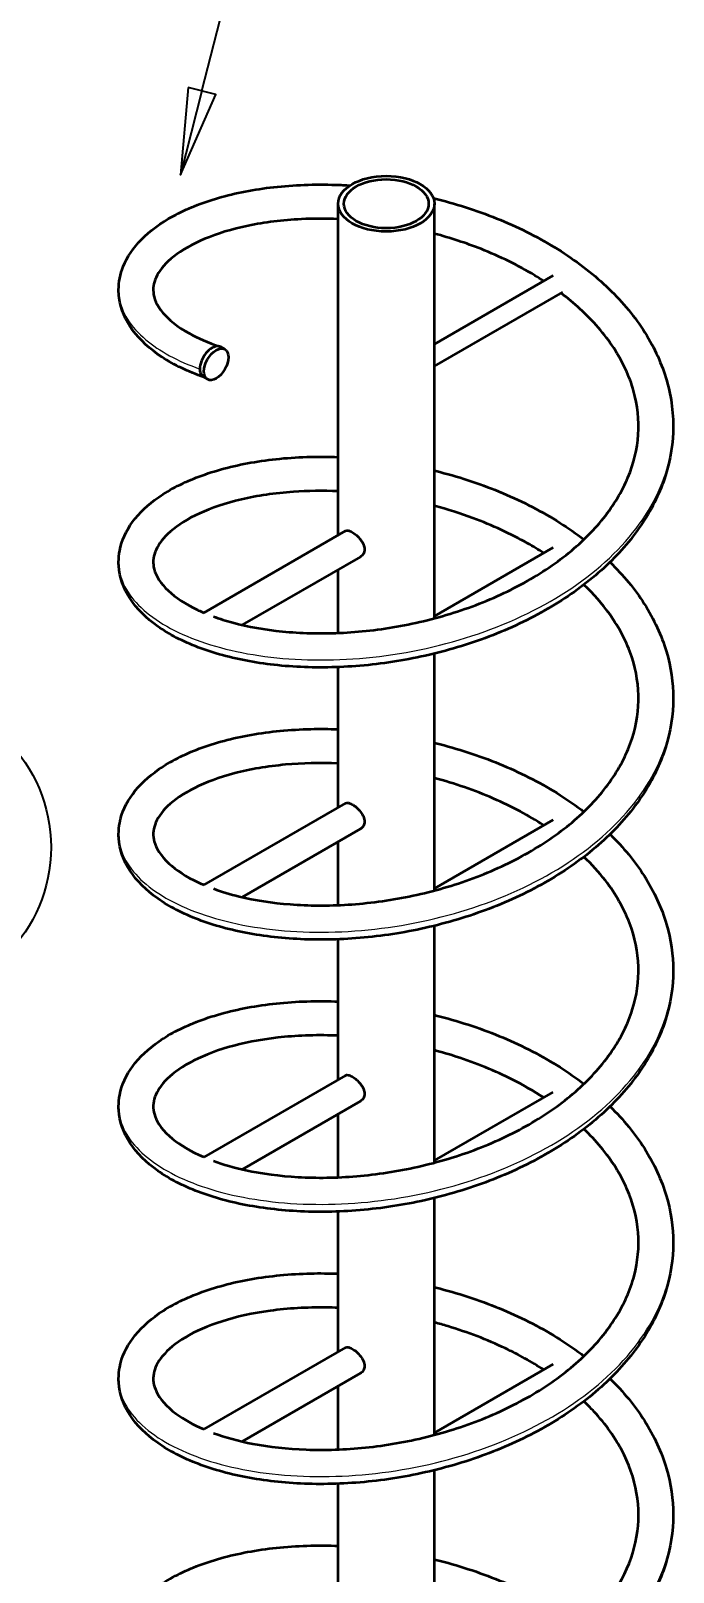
# Model space of a CAD drawing. Header units: millimetres. Extents: x 150 to 6235, y 143 to 4395.
# Drawn here: x 5102 to 5436, y 2002 to 2802 of the extents above; entities that cross this region are included whole.
import ezdxf

# ---------------------------------------------------------------- set-up
doc = ezdxf.new("R2010")
doc.units = ezdxf.units.MM
doc.header["$LTSCALE"] = 15
doc.layers.add('AM_0', color=7, linetype='Continuous', lineweight=35)
doc.layers.add('AM_5', color=3, linetype='Continuous', lineweight=25, true_color=0x00ff00)
doc.layers.add('AM_TANG', color=171, linetype='Continuous', lineweight=18, true_color=0x8080ff)
doc.styles.add('WEC-3_5', font='arial.ttf')

# ---------------------------------------------------------------- blocks, each defined once
blk = doc.blocks.new('Positionsnummer1')
at = {"layer": 'AM_5', "linetype": 'Continuous', "lineweight": 25}
for p, q in [((346.064, 184.746), (348.583, 194.641)), ((345.58, 184.869), (345.324, 181.838)), ((346.064, 184.746), (345.324, 181.838)), ((346.549, 184.622), (345.58, 184.869)), ((345.324, 181.838), (346.549, 184.622))]:
    blk.add_line(p, q, dxfattribs=at)
at = {"layer": 'AM_5', "linetype": 'Continuous', "lineweight": 25, "flags": 128}
blk.add_lwpolyline([(345.58, 184.869), (345.324, 181.838), (346.549, 184.622), (345.58, 184.869)], dxfattribs=at)
at = {"layer": 'AM_5'}
blk.add_circle((349.874, 199.709), 5.25, dxfattribs=at)
blk.add_solid([(345.58, 184.869), (345.324, 181.838), (346.549, 184.622), (345.58, 184.869)], dxfattribs=at)
at = {"layer": 'AM_5', "color": 7, "insert": (349.874, 199.709), "char_height": 3.5, "attachment_point": 5, "style": 'WEC-3_5'}
blk.add_mtext('2', dxfattribs=at)
blk = doc.blocks.new('Positionsnummer2')
at = {"layer": 'AM_5', "linetype": 'Continuous', "lineweight": 25}
for p, q in [((333.548, 134.848), (335.139, 153.341)), ((333.049, 134.891), (333.29, 131.859)), ((334.046, 134.805), (333.049, 134.891)), ((333.548, 134.848), (333.29, 131.859)), ((333.29, 131.859), (334.046, 134.805))]:
    blk.add_line(p, q, dxfattribs=at)
at = {"layer": 'AM_5', "linetype": 'Continuous', "lineweight": 25, "flags": 128}
blk.add_lwpolyline([(333.049, 134.891), (333.29, 131.859), (334.046, 134.805), (333.049, 134.891)], dxfattribs=at)
at = {"layer": 'AM_5'}
blk.add_circle((335.587, 158.551), 5.25, dxfattribs=at)
blk.add_solid([(333.049, 134.891), (333.29, 131.859), (334.046, 134.805), (333.049, 134.891)], dxfattribs=at)
at = {"layer": 'AM_5', "color": 7, "insert": (335.587, 158.551), "char_height": 3.5, "attachment_point": 5, "style": 'WEC-3_5'}
blk.add_mtext('1', dxfattribs=at)

msp = doc.modelspace()

# ---------------------------------------------------------------- linework, layer by layer
at = {"layer": 'AM_0'}
for p, q in [((5261.664, 2540.362), (5261.664, 2712.605)), ((5311.664, 2497.22), (5311.664, 2712.605)), ((5311.664, 2639.731), (5373.376, 2675.361)), ((5311.664, 2628.184), (5378.365, 2666.694)), ((5202.817, 2636.974), (5200.696, 2638.198)), ((5193.817, 2621.385), (5191.696, 2622.61)), ((5265.552, 2542.606), (5191.956, 2500.116)), ((5311.664, 2498.314), (5373.376, 2533.943)), ((5273.276, 2529.227), (5211.862, 2493.769)), ((5261.664, 2489.617), (5261.664, 2522.523)), ((5311.664, 2355.803), (5311.664, 2478.885)), ((5261.664, 2398.945), (5261.664, 2471.857)), ((5265.552, 2401.189), (5191.955, 2358.698)), ((5273.276, 2387.81), (5211.861, 2352.351)), ((5311.664, 2356.897), (5373.376, 2392.526)), ((5261.664, 2348.201), (5261.664, 2381.105)), ((5261.664, 2257.528), (5261.664, 2330.44)), ((5311.664, 2214.385), (5311.664, 2337.468)), ((5265.552, 2259.772), (5191.954, 2217.28)), ((5311.664, 2215.48), (5373.376, 2251.109)), ((5273.276, 2246.392), (5211.861, 2210.934)), ((5261.664, 2206.784), (5261.664, 2239.688)), ((5311.664, 2072.967), (5311.664, 2196.05)), ((5261.664, 2116.111), (5261.664, 2189.023)), ((5265.552, 2118.355), (5191.955, 2075.864)), ((5311.664, 2074.063), (5373.376, 2109.692)), ((5273.276, 2104.975), (5211.862, 2069.518)), ((5261.664, 2065.368), (5261.664, 2098.271)), ((5311.664, 1931.549), (5311.664, 2054.633)), ((5261.664, 1974.693), (5261.664, 2047.606))]:
    msp.add_line(p, q, dxfattribs=at)
for centre, major_axis in [((5286.664, 2712.605), (25, 0)), ((5286.664, 2712.605), (22, 0)), ((5198.317, 2629.179), (4.5, 7.794))]:
    msp.add_ellipse(centre, major_axis=major_axis, ratio=0.5773503, dxfattribs=at)
msp.add_ellipse((5196.196, 2630.404), major_axis=(4.5, 7.794), ratio=0.5773503, start_param=0, end_param=3.1415927, dxfattribs=at)
msp.add_ellipse((5196.196, 2630.404), major_axis=(4.5, 7.794), ratio=0.5773503, start_param=0, end_param=3.1415927, dxfattribs=at)
for points, knots in [([(5191.938, 2622.47), (5183.748, 2625.366), (5176.422, 2628.893), (5163.979, 2637.042), (5158.783, 2641.732), (5151.18, 2652.067), (5148.692, 2657.826), (5147.744, 2665.111), (5147.655, 2666.476), (5147.655, 2671.951), (5148.478, 2676.073), (5152.047, 2685.042), (5155.304, 2689.786), (5163.961, 2698.59), (5169.554, 2702.665), (5182.889, 2709.941), (5190.828, 2713.129), (5208.356, 2718.195), (5218.069, 2720.096), (5238.511, 2722.394), (5249.368, 2722.816), (5262.895, 2722.371), (5265.355, 2722.252), (5267.828, 2722.095)], [0.0381692, 0.0381692, 0.0381692, 0.0381692, 3.5137896, 3.5137896, 7.0210484, 7.0210484, 10.4724609, 10.4724609, 11.2614249, 11.2614249, 13.6389099, 13.6389099, 16.7391128, 16.7391128, 20.0459523, 20.0459523, 23.5325956, 23.5325956, 27.03588, 27.03588, 30.5147177, 30.5147177, 31.2809065, 31.2809065, 31.2809065, 31.2809065]), ([(5311.156, 2715.501), (5316.766, 2714.138), (5322.331, 2712.581), (5338.746, 2707.339), (5349.432, 2703.044), (5369.433, 2693.081), (5378.877, 2687.344), (5395.888, 2674.692), (5403.562, 2667.69), (5416.594, 2652.774), (5422.037, 2644.758), (5430.253, 2628.191), (5433.096, 2619.53), (5435.28, 2606.267), (5435.655, 2601.695), (5435.655, 2588.475), (5434.287, 2579.76), (5428.973, 2562.929), (5425.001, 2554.698), (5414.742, 2539.063), (5408.362, 2531.564), (5393.624, 2517.674), (5385.147, 2511.204), (5366.709, 2499.651), (5356.621, 2494.496), (5335.574, 2485.756), (5324.477, 2482.11), (5302.058, 2476.457), (5290.59, 2474.408), (5268.065, 2471.925), (5256.859, 2471.472), (5235.454, 2472.08), (5225.113, 2473.144), (5205.952, 2476.631), (5197.01, 2479.078), (5181.057, 2485.161), (5173.951, 2488.84), (5162.021, 2497.277), (5157.114, 2502.108), (5150.19, 2512.672), (5148.092, 2518.513), (5147.676, 2525.098), (5147.655, 2525.761), (5147.655, 2528.414), (5147.845, 2530.406), (5149.219, 2537.632), (5151.561, 2542.706), (5158.416, 2552.042), (5163.04, 2556.363), (5174.49, 2564.302), (5181.542, 2567.901), (5197.537, 2573.936), (5206.623, 2576.383), (5226.061, 2579.826), (5236.533, 2580.852), (5252.048, 2581.21), (5256.829, 2581.173), (5261.664, 2580.989)], [35.7079836, 35.7079836, 35.7079836, 35.7079836, 37.4341575, 37.4341575, 40.8936332, 40.8936332, 44.3607298, 44.3607298, 47.8361733, 47.8361733, 51.3112691, 51.3112691, 54.7635829, 54.7635829, 56.5534282, 56.5534282, 59.949048, 59.949048, 63.3381619, 63.3381619, 66.7663191, 66.7663191, 70.2312561, 70.2312561, 73.7083917, 73.7083917, 77.1808502, 77.1808502, 80.6444617, 80.6444617, 84.1021419, 84.1021419, 87.5602208, 87.5602208, 91.0277769, 91.0277769, 94.5161158, 94.5161158, 98.0242484, 98.0242484, 101.4545621, 101.4545621, 101.8378827, 101.8378827, 102.9890711, 102.9890711, 106.073566, 106.073566, 109.2726174, 109.2726174, 112.7119691, 112.7119691, 116.2196977, 116.2196977, 119.708201, 119.708201, 121.2177856, 121.2177856, 121.2177856, 121.2177856]), ([(5261.664, 2704.645), (5255.141, 2704.912), (5248.732, 2704.889), (5232.756, 2704.114), (5223.399, 2702.932), (5206.507, 2699.415), (5198.836, 2697.054), (5185.847, 2691.573), (5180.417, 2688.411), (5172.226, 2681.937), (5169.399, 2678.597), (5166.048, 2672.389), (5165.47, 2669.548), (5165.97, 2663.393), (5167.408, 2659.819), (5173.588, 2652.401), (5178.211, 2648.641), (5188.781, 2642.765), (5194.135, 2640.439), (5200.132, 2638.451)], [466.261693, 466.261693, 466.261693, 466.261693, 468.3091415, 468.3091415, 471.5605688, 471.5605688, 474.8006297, 474.8006297, 478.0156127, 478.0156127, 481.1985205, 481.1985205, 484.4439321, 484.4439321, 488.2120904, 488.2120904, 491.773281, 491.773281, 494.4343718, 494.4343718, 494.4343718, 494.4343718]), ([(5368.411, 2672.494), (5366.904, 2673.472), (5365.372, 2674.43), (5355.199, 2680.56), (5345.74, 2685.191), (5328.073, 2692.179), (5319.922, 2694.847), (5311.664, 2697.045)], [454.7606291, 454.7606291, 454.7606291, 454.7606291, 455.3434328, 455.3434328, 458.5729765, 458.5729765, 461.1305379, 461.1305379, 461.1305379, 461.1305379]), ([(5196.857, 2498.179), (5200.027, 2497.017), (5203.406, 2495.947), (5214.742, 2492.897), (5223.479, 2491.316), (5242.119, 2489.465), (5252.174, 2489.193), (5272.783, 2490.112), (5283.496, 2491.318), (5304.713, 2495.229), (5315.377, 2497.965), (5335.799, 2504.85), (5345.713, 2509.049), (5364.002, 2518.659), (5372.52, 2524.14), (5387.503, 2536.014), (5394.087, 2542.493), (5404.871, 2556.011), (5409.151, 2563.147), (5415.199, 2577.674), (5416.993, 2585.17), (5418.02, 2600.228), (5417.216, 2607.904), (5412.978, 2623.002), (5409.492, 2630.537), (5400.107, 2644.823), (5394.177, 2651.69), (5384.179, 2660.838), (5380.906, 2663.553), (5377.45, 2666.166)], [411.5326582, 411.5326582, 411.5326582, 411.5326582, 412.9960435, 412.9960435, 416.1993932, 416.1993932, 419.4320101, 419.4320101, 422.6805458, 422.6805458, 425.9336915, 425.9336915, 429.1832911, 429.1832911, 432.4239994, 432.4239994, 435.6552296, 435.6552296, 438.8875739, 438.8875739, 442.1509736, 442.1509736, 445.4750093, 445.4750093, 448.8172381, 448.8172381, 452.1038153, 452.1038153, 453.5506012, 453.5506012, 453.5506012, 453.5506012]), ([(5311.664, 2573.962), (5312.629, 2573.725), (5313.591, 2573.484), (5325.711, 2570.357), (5336.734, 2566.671), (5357.626, 2557.865), (5367.631, 2552.685), (5381.131, 2544.123), (5385.314, 2541.207), (5389.295, 2538.154)], [126.3362926, 126.3362926, 126.3362926, 126.3362926, 126.6337795, 126.6337795, 130.0914855, 130.0914855, 133.5551413, 133.5551413, 135.2008021, 135.2008021, 135.2008021, 135.2008021]), ([(5261.664, 2563.228), (5253.691, 2563.554), (5245.877, 2563.445), (5228.793, 2562.261), (5219.636, 2560.897), (5203.225, 2557.06), (5195.838, 2554.56), (5183.481, 2548.87), (5178.403, 2545.639), (5170.921, 2539.127), (5168.459, 2535.83), (5165.705, 2529.717), (5165.362, 2526.913), (5166.45, 2520.6), (5168.342, 2516.824), (5175.456, 2509.389), (5180.38, 2505.79), (5188.294, 2501.75), (5190.08, 2500.916), (5191.959, 2500.115)], [383.8565161, 383.8565161, 383.8565161, 383.8565161, 386.361163, 386.361163, 389.6116904, 389.6116904, 392.8491174, 392.8491174, 396.0594668, 396.0594668, 399.2401754, 399.2401754, 402.5231042, 402.5231042, 406.35137, 406.35137, 409.8142676, 409.8142676, 410.7507085, 410.7507085, 410.7507085, 410.7507085]), ([(5368.41, 2531.076), (5365.727, 2532.817), (5362.962, 2534.498), (5351.298, 2541.135), (5341.667, 2545.579), (5325.178, 2551.695), (5318.462, 2553.818), (5311.664, 2555.627)], [372.3553509, 372.3553509, 372.3553509, 372.3553509, 373.3920889, 373.3920889, 376.6220734, 376.6220734, 378.7253057, 378.7253057, 378.7253057, 378.7253057]), ([(5265.552, 2542.606), (5265.926, 2542.823), (5266.423, 2542.888), (5267.607, 2542.665), (5268.296, 2542.376), (5269.677, 2541.579), (5270.456, 2541.02), (5271.961, 2539.691), (5272.686, 2538.92), (5273.867, 2537.373), (5274.403, 2536.493), (5275.128, 2534.714), (5275.314, 2533.814), (5275.314, 2533.016)], [2.9307331, 2.9307331, 2.9307331, 2.9307331, 3.2237471, 3.2237471, 3.5167611, 3.5167611, 3.8097751, 3.8097751, 4.1027892, 4.1027892, 4.395902, 4.395902, 4.6890148, 4.6890148, 4.6890148, 4.6890148]), ([(5275.314, 2533.016), (5275.314, 2532.218), (5275.128, 2531.424), (5274.403, 2530.098), (5273.867, 2529.568), (5273.276, 2529.227)], [0, 0, 0, 0, 0.29311283, 0.29311283, 0.58622566, 0.58622566, 0.58622566, 0.58622566]), ([(5402.874, 2526.423), (5409.771, 2519.682), (5415.767, 2512.406), (5425.727, 2496.816), (5429.641, 2488.358), (5434.474, 2471.867), (5435.655, 2463.767), (5435.655, 2447.069), (5434.291, 2438.365), (5428.987, 2421.544), (5425.017, 2413.312), (5414.764, 2397.675), (5408.388, 2390.174), (5393.655, 2376.282), (5385.18, 2369.81), (5366.746, 2358.254), (5356.66, 2353.098), (5335.616, 2344.353), (5324.519, 2340.706), (5302.102, 2335.049), (5290.633, 2332.998), (5268.107, 2330.511), (5256.901, 2330.056), (5235.494, 2330.66), (5225.152, 2331.722), (5205.987, 2335.206), (5197.043, 2337.651), (5181.085, 2343.731), (5173.976, 2347.408), (5162.041, 2355.842), (5157.131, 2360.671), (5150.2, 2371.233), (5148.097, 2377.074), (5147.677, 2383.666), (5147.655, 2384.336), (5147.655, 2387.019), (5147.849, 2389.033), (5149.242, 2396.279), (5151.595, 2401.349), (5158.469, 2410.68), (5163.102, 2414.998), (5174.571, 2422.931), (5181.634, 2426.526), (5197.646, 2432.552), (5206.739, 2434.993), (5226.188, 2438.425), (5236.665, 2439.444), (5252.14, 2439.792), (5256.875, 2439.754), (5261.664, 2439.572)], [137.2049319, 137.2049319, 137.2049319, 137.2049319, 140.5047858, 140.5047858, 143.9695045, 143.9695045, 147.1280981, 147.1280981, 150.5193892, 150.5193892, 153.9085253, 153.9085253, 157.3366246, 157.3366246, 160.8015299, 160.8015299, 164.2786638, 164.2786638, 167.751133, 167.751133, 171.2147549, 171.2147549, 174.6724392, 174.6724392, 178.1305124, 178.1305124, 181.5980494, 181.5980494, 185.0863558, 185.0863558, 188.5944884, 188.5944884, 192.0250434, 192.0250434, 192.4125865, 192.4125865, 193.5764833, 193.5764833, 196.6610811, 196.6610811, 199.8612155, 199.8612155, 203.3012308, 203.3012308, 206.808963, 206.808963, 210.2973595, 210.2973595, 211.7925254, 211.7925254, 211.7925254, 211.7925254]), ([(5196.857, 2356.761), (5200.997, 2355.245), (5205.5, 2353.883), (5218.324, 2350.775), (5227.282, 2349.364), (5246.277, 2347.88), (5256.465, 2347.807), (5277.245, 2349.139), (5287.994, 2350.561), (5309.183, 2354.896), (5319.783, 2357.845), (5339.984, 2365.133), (5349.739, 2369.526), (5367.628, 2379.486), (5375.904, 2385.127), (5390.343, 2397.272), (5396.62, 2403.865), (5406.763, 2417.561), (5410.7, 2424.762), (5416.058, 2439.389), (5417.493, 2446.919), (5417.794, 2462.019), (5416.613, 2469.703), (5411.629, 2484.746), (5407.776, 2492.217), (5398.915, 2504.634), (5394.406, 2509.798), (5389.296, 2514.694)], [329.1277882, 329.1277882, 329.1277882, 329.1277882, 331.038912, 331.038912, 334.2470256, 334.2470256, 337.4826924, 337.4826924, 340.7324788, 340.7324788, 343.9855561, 343.9855561, 347.2341558, 347.2341558, 350.4734034, 350.4734034, 353.7037737, 353.7037737, 356.9382079, 356.9382079, 360.2091377, 360.2091377, 363.5405735, 363.5405735, 366.8780281, 366.8780281, 369.367926, 369.367926, 369.367926, 369.367926]), ([(5311.664, 2432.544), (5312.675, 2432.297), (5313.684, 2432.043), (5325.849, 2428.898), (5336.868, 2425.205), (5357.752, 2416.386), (5367.751, 2411.201), (5381.204, 2402.654), (5385.349, 2399.763), (5389.295, 2396.736)], [216.9110001, 216.9110001, 216.9110001, 216.9110001, 217.2228573, 217.2228573, 220.6805768, 220.6805768, 224.1442664, 224.1442664, 225.7756419, 225.7756419, 225.7756419, 225.7756419]), ([(5261.664, 2421.812), (5252.225, 2422.198), (5242.993, 2421.971), (5224.852, 2420.323), (5215.91, 2418.779), (5200.012, 2414.63), (5192.924, 2411.996), (5181.226, 2406.115), (5176.512, 2402.826), (5169.749, 2396.305), (5167.648, 2393.067), (5165.469, 2387.041), (5165.355, 2384.235), (5167.102, 2377.728), (5169.486, 2373.794), (5177.495, 2366.41), (5182.703, 2362.972), (5190.032, 2359.538), (5190.982, 2359.113), (5191.958, 2358.697)], [301.4508712, 301.4508712, 301.4508712, 301.4508712, 304.42025, 304.42025, 307.6696491, 307.6696491, 310.9041072, 310.9041072, 314.10957, 314.10957, 317.2899121, 317.2899121, 320.6243555, 320.6243555, 324.4812826, 324.4812826, 327.8585928, 327.8585928, 328.3452212, 328.3452212, 328.3452212, 328.3452212]), ([(5368.409, 2389.659), (5364.532, 2392.173), (5360.48, 2394.565), (5347.261, 2401.662), (5337.465, 2405.912), (5322.227, 2411.196), (5316.973, 2412.797), (5311.664, 2414.209)], [289.9505077, 289.9505077, 289.9505077, 289.9505077, 291.4477163, 291.4477163, 294.6784236, 294.6784236, 296.3204676, 296.3204676, 296.3204676, 296.3204676]), ([(5265.552, 2401.189), (5265.926, 2401.405), (5266.423, 2401.471), (5267.607, 2401.248), (5268.296, 2400.959), (5269.677, 2400.161), (5270.456, 2399.603), (5271.961, 2398.274), (5272.686, 2397.502), (5273.867, 2395.956), (5274.403, 2395.075), (5275.128, 2393.297), (5275.314, 2392.396), (5275.314, 2391.599)], [2.9307331, 2.9307331, 2.9307331, 2.9307331, 3.2237471, 3.2237471, 3.5167611, 3.5167611, 3.8097751, 3.8097751, 4.1027892, 4.1027892, 4.395902, 4.395902, 4.6890148, 4.6890148, 4.6890148, 4.6890148]), ([(5275.314, 2391.599), (5275.314, 2390.801), (5275.128, 2390.007), (5274.403, 2388.681), (5273.867, 2388.151), (5273.276, 2387.81)], [0, 0, 0, 0, 0.29311283, 0.29311283, 0.58622566, 0.58622566, 0.58622566, 0.58622566]), ([(5402.874, 2385.006), (5409.801, 2378.236), (5415.82, 2370.925), (5425.781, 2355.296), (5429.683, 2346.835), (5434.485, 2330.376), (5435.655, 2322.314), (5435.655, 2305.652), (5434.291, 2296.948), (5428.987, 2280.126), (5425.017, 2271.894), (5414.764, 2256.257), (5408.388, 2248.757), (5393.655, 2234.864), (5385.18, 2228.393), (5366.746, 2216.837), (5356.66, 2211.68), (5335.615, 2202.936), (5324.519, 2199.288), (5302.101, 2193.631), (5290.632, 2191.58), (5268.107, 2189.094), (5256.901, 2188.638), (5235.493, 2189.242), (5225.151, 2190.305), (5205.986, 2193.789), (5197.043, 2196.234), (5181.085, 2202.314), (5173.976, 2205.991), (5162.041, 2214.425), (5157.13, 2219.254), (5150.2, 2229.816), (5148.097, 2235.657), (5147.677, 2242.249), (5147.655, 2242.919), (5147.655, 2245.601), (5147.849, 2247.615), (5149.242, 2254.861), (5151.594, 2259.931), (5158.468, 2269.262), (5163.101, 2273.58), (5174.57, 2281.513), (5181.632, 2285.109), (5197.644, 2291.134), (5206.737, 2293.575), (5226.186, 2297.007), (5236.663, 2298.027), (5252.139, 2298.375), (5256.874, 2298.337), (5261.664, 2298.155)], [227.779633, 227.779633, 227.779633, 227.779633, 231.0939401, 231.0939401, 234.5585524, 234.5585524, 237.7028743, 237.7028743, 241.0942256, 241.0942256, 244.4833613, 244.4833613, 247.9114614, 247.9114614, 251.3763672, 251.3763672, 254.8535011, 254.8535011, 258.3259701, 258.3259701, 261.7895919, 261.7895919, 265.2472761, 265.2472761, 268.7053494, 268.7053494, 272.1728867, 272.1728867, 275.6611936, 275.6611936, 279.1693262, 279.1693262, 282.5998778, 282.5998778, 282.9873623, 282.9873623, 284.1510825, 284.1510825, 287.2356788, 287.2356788, 290.4357982, 290.4357982, 293.8758043, 293.8758043, 297.3835365, 297.3835365, 300.8719345, 300.8719345, 302.3673006, 302.3673006, 302.3673006, 302.3673006]), ([(5196.856, 2215.343), (5201.981, 2213.468), (5207.67, 2211.828), (5222.058, 2208.713), (5231.23, 2207.479), (5250.56, 2206.376), (5260.871, 2206.511), (5281.795, 2208.265), (5292.566, 2209.905), (5313.699, 2214.671), (5324.22, 2217.834), (5344.169, 2225.526), (5353.749, 2230.111), (5371.21, 2240.418), (5379.228, 2246.215), (5393.098, 2258.621), (5399.058, 2265.322), (5408.539, 2279.186), (5412.125, 2286.449), (5416.776, 2301.167), (5417.847, 2308.731), (5417.404, 2323.863), (5415.839, 2331.547), (5410.1, 2346.514), (5405.881, 2353.91), (5397.189, 2365.163), (5393.441, 2369.305), (5389.295, 2373.276)], [246.7228169, 246.7228169, 246.7228169, 246.7228169, 249.0894642, 249.0894642, 252.3022647, 252.3022647, 255.5407428, 255.5407428, 258.7915815, 258.7915815, 262.0444328, 262.0444328, 265.2919152, 265.2919152, 268.5296776, 268.5296776, 271.7594183, 271.7594183, 274.9966606, 274.9966606, 278.275902, 278.275902, 281.6136128, 281.6136128, 284.9446486, 284.9446486, 286.9628702, 286.9628702, 286.9628702, 286.9628702]), ([(5311.664, 2291.127), (5312.675, 2290.88), (5313.683, 2290.626), (5325.847, 2287.481), (5336.866, 2283.788), (5357.75, 2274.97), (5367.75, 2269.784), (5381.204, 2261.238), (5385.349, 2258.345), (5389.296, 2255.318)], [307.4857758, 307.4857758, 307.4857758, 307.4857758, 307.7974334, 307.7974334, 311.2551527, 311.2551527, 314.7188418, 314.7188418, 316.3505721, 316.3505721, 316.3505721, 316.3505721]), ([(5261.664, 2280.395), (5261.084, 2280.419), (5260.505, 2280.44), (5249.634, 2280.802), (5239.596, 2280.406), (5220.99, 2278.306), (5212.277, 2276.586), (5196.916, 2272.139), (5190.14, 2269.379), (5179.117, 2263.33), (5174.774, 2259.997), (5168.727, 2253.494), (5166.973, 2250.331), (5165.342, 2244.367), (5165.461, 2241.509), (5167.946, 2234.783), (5170.838, 2230.751), (5179.687, 2223.477), (5185.173, 2220.192), (5191.832, 2217.333), (5191.894, 2217.306), (5191.957, 2217.279)], [219.0446037, 219.0446037, 219.0446037, 219.0446037, 219.2271542, 219.2271542, 222.4802881, 222.4802881, 225.7283285, 225.7283285, 228.9595064, 228.9595064, 232.1599741, 232.1599741, 235.3426541, 235.3426541, 238.7442182, 238.7442182, 242.5986763, 242.5986763, 245.9077812, 245.9077812, 245.9391473, 245.9391473, 245.9391473, 245.9391473]), ([(5368.41, 2248.242), (5363.337, 2251.53), (5357.959, 2254.612), (5343.142, 2262.111), (5333.194, 2266.164), (5319.259, 2270.668), (5315.478, 2271.779), (5311.664, 2272.792)], [207.5457544, 207.5457544, 207.5457544, 207.5457544, 209.5043363, 209.5043363, 212.7359939, 212.7359939, 213.9156959, 213.9156959, 213.9156959, 213.9156959]), ([(5265.552, 2259.772), (5265.926, 2259.988), (5266.423, 2260.054), (5267.607, 2259.83), (5268.296, 2259.542), (5269.677, 2258.744), (5270.456, 2258.186), (5271.961, 2256.857), (5272.686, 2256.085), (5273.867, 2254.539), (5274.403, 2253.658), (5275.128, 2251.879), (5275.314, 2250.979), (5275.314, 2250.181)], [2.9307331, 2.9307331, 2.9307331, 2.9307331, 3.2237471, 3.2237471, 3.5167611, 3.5167611, 3.8097751, 3.8097751, 4.1027892, 4.1027892, 4.395902, 4.395902, 4.6890148, 4.6890148, 4.6890148, 4.6890148]), ([(5402.874, 2243.589), (5409.8, 2236.819), (5415.819, 2229.509), (5425.78, 2213.88), (5429.683, 2205.419), (5434.485, 2188.96), (5435.655, 2180.897), (5435.655, 2164.234), (5434.291, 2155.531), (5428.987, 2138.709), (5425.017, 2130.477), (5414.764, 2114.84), (5408.388, 2107.339), (5393.655, 2093.447), (5385.18, 2086.976), (5366.746, 2075.419), (5356.66, 2070.263), (5335.615, 2061.519), (5324.519, 2057.871), (5302.101, 2052.214), (5290.632, 2050.163), (5268.107, 2047.677), (5256.901, 2047.221), (5235.493, 2047.825), (5225.151, 2048.888), (5205.986, 2052.371), (5197.043, 2054.817), (5181.085, 2060.897), (5173.976, 2064.574), (5162.041, 2073.008), (5157.13, 2077.837), (5150.2, 2088.399), (5148.097, 2094.24), (5147.677, 2100.832), (5147.655, 2101.502), (5147.655, 2104.184), (5147.849, 2106.198), (5149.242, 2113.443), (5151.594, 2118.514), (5158.468, 2127.845), (5163.101, 2132.163), (5174.57, 2140.096), (5181.632, 2143.691), (5197.644, 2149.717), (5206.737, 2152.158), (5226.186, 2155.59), (5236.663, 2156.61), (5252.139, 2156.958), (5256.874, 2156.92), (5261.664, 2156.738)], [318.3544088, 318.3544088, 318.3544088, 318.3544088, 321.6685151, 321.6685151, 325.1331289, 325.1331289, 328.277649, 328.277649, 331.6689995, 331.6689995, 335.0581352, 335.0581352, 338.4862353, 338.4862353, 341.9511411, 341.9511411, 345.428275, 345.428275, 348.900744, 348.900744, 352.3643658, 352.3643658, 355.82205, 355.82205, 359.2801233, 359.2801233, 362.7476606, 362.7476606, 366.2359674, 366.2359674, 369.7441, 369.7441, 373.1746518, 373.1746518, 373.562137, 373.562137, 374.7258597, 374.7258597, 377.810456, 377.810456, 381.0105757, 381.0105757, 384.4505819, 384.4505819, 387.958314, 387.958314, 391.446712, 391.446712, 392.9420754, 392.9420754, 392.9420754, 392.9420754]), ([(5275.314, 2250.181), (5275.314, 2249.384), (5275.128, 2248.59), (5274.403, 2247.264), (5273.867, 2246.733), (5273.276, 2246.392)], [0, 0, 0, 0, 0.29311283, 0.29311283, 0.58622566, 0.58622566, 0.58622566, 0.58622566]), ([(5196.855, 2073.925), (5202.962, 2071.69), (5209.889, 2069.789), (5225.895, 2066.723), (5235.269, 2065.672), (5254.908, 2064.96), (5265.328, 2065.304), (5286.368, 2067.486), (5297.147, 2069.345), (5318.195, 2074.54), (5328.623, 2077.915), (5348.292, 2086.006), (5357.684, 2090.78), (5374.693, 2101.423), (5382.444, 2107.369), (5395.726, 2120.025), (5401.361, 2126.827), (5410.17, 2140.847), (5413.403, 2148.165), (5417.341, 2162.967), (5418.043, 2170.56), (5416.849, 2185.714), (5414.898, 2193.389), (5408.409, 2208.262), (5403.831, 2215.57), (5395.419, 2225.672), (5392.475, 2228.814), (5389.294, 2231.858)], [164.3173895, 164.3173895, 164.3173895, 164.3173895, 167.1417562, 167.1417562, 170.3590461, 170.3590461, 173.6000597, 173.6000597, 176.8517427, 176.8517427, 180.104217, 180.104217, 183.3504863, 183.3504863, 186.5867815, 186.5867815, 189.8161914, 189.8161914, 193.0570012, 193.0570012, 196.345096, 196.345096, 199.6875399, 199.6875399, 203.0108601, 203.0108601, 204.5581305, 204.5581305, 204.5581305, 204.5581305]), ([(5311.664, 2149.71), (5312.675, 2149.463), (5313.683, 2149.209), (5325.847, 2146.064), (5336.866, 2142.371), (5357.75, 2133.553), (5367.75, 2128.367), (5381.204, 2119.82), (5385.35, 2116.928), (5389.297, 2113.9)], [398.0605505, 398.0605505, 398.0605505, 398.0605505, 398.3722109, 398.3722109, 401.8299302, 401.8299302, 405.2936194, 405.2936194, 406.9254435, 406.9254435, 406.9254435, 406.9254435]), ([(5261.664, 2138.977), (5259.621, 2139.061), (5257.591, 2139.117), (5245.385, 2139.281), (5235.495, 2138.686), (5217.272, 2136.222), (5208.798, 2134.335), (5193.988, 2129.608), (5187.529, 2126.734), (5177.187, 2120.541), (5173.216, 2117.181), (5167.863, 2110.722), (5166.433, 2107.642), (5165.322, 2101.704), (5165.693, 2098.737), (5168.993, 2091.786), (5172.379, 2087.724), (5181.418, 2081.037), (5186.282, 2078.29), (5191.958, 2075.863)], [136.638868, 136.638868, 136.638868, 136.638868, 137.2809706, 137.2809706, 140.5339581, 140.5339581, 143.7804227, 143.7804227, 147.0080612, 147.0080612, 150.2036276, 150.2036276, 153.3923108, 153.3923108, 156.8756937, 156.8756937, 160.698201, 160.698201, 163.5330824, 163.5330824, 163.5330824, 163.5330824]), ([(5368.411, 2106.825), (5362.162, 2110.874), (5355.44, 2114.616), (5339.011, 2122.454), (5328.926, 2126.31), (5316.322, 2130.099), (5314, 2130.755), (5311.664, 2131.376)], [125.1407337, 125.1407337, 125.1407337, 125.1407337, 127.5547636, 127.5547636, 130.7875337, 130.7875337, 131.5106333, 131.5106333, 131.5106333, 131.5106333]), ([(5265.552, 2118.355), (5265.926, 2118.571), (5266.423, 2118.637), (5267.607, 2118.413), (5268.296, 2118.124), (5269.677, 2117.327), (5270.456, 2116.769), (5271.961, 2115.44), (5272.686, 2114.668), (5273.867, 2113.122), (5274.403, 2112.241), (5275.128, 2110.462), (5275.314, 2109.562), (5275.314, 2108.764)], [2.9307331, 2.9307331, 2.9307331, 2.9307331, 3.2237471, 3.2237471, 3.5167611, 3.5167611, 3.8097751, 3.8097751, 4.1027892, 4.1027892, 4.395902, 4.395902, 4.6890148, 4.6890148, 4.6890148, 4.6890148]), ([(5275.314, 2108.764), (5275.314, 2107.966), (5275.128, 2107.173), (5274.403, 2105.847), (5273.867, 2105.316), (5273.276, 2104.975)], [0, 0, 0, 0, 0.29311283, 0.29311283, 0.58622566, 0.58622566, 0.58622566, 0.58622566]), ([(5402.874, 2102.172), (5409.8, 2095.402), (5415.819, 2088.092), (5425.78, 2072.463), (5429.683, 2064.002), (5434.485, 2047.543), (5435.655, 2039.48), (5435.655, 2022.817), (5434.291, 2014.113), (5428.987, 1997.292), (5425.017, 1989.06), (5414.764, 1973.423), (5408.388, 1965.922), (5393.655, 1952.03), (5385.18, 1945.559), (5366.746, 1934.002), (5356.66, 1928.846), (5335.615, 1920.102), (5324.519, 1916.454), (5302.101, 1910.797), (5290.632, 1908.746), (5268.107, 1906.259), (5256.901, 1905.804), (5235.493, 1906.408), (5225.151, 1907.47), (5205.986, 1910.954), (5197.043, 1913.399), (5181.085, 1919.48), (5173.976, 1923.157), (5162.041, 1931.591), (5157.13, 1936.42), (5150.2, 1946.982), (5148.097, 1952.823), (5147.677, 1959.414), (5147.655, 1960.084), (5147.655, 1962.767), (5147.849, 1964.781), (5149.242, 1972.026), (5151.594, 1977.097), (5158.468, 1986.428), (5163.101, 1990.746), (5174.57, 1998.679), (5181.632, 2002.274), (5197.644, 2008.3), (5206.737, 2010.741), (5226.186, 2014.173), (5236.663, 2015.192), (5252.139, 2015.54), (5256.874, 2015.503), (5261.664, 2015.321)], [408.9291835, 408.9291835, 408.9291835, 408.9291835, 412.2432927, 412.2432927, 415.7079064, 415.7079064, 418.8524238, 418.8524238, 422.2437742, 422.2437742, 425.63291, 425.63291, 429.0610101, 429.0610101, 432.5259158, 432.5259158, 436.0030497, 436.0030497, 439.4755188, 439.4755188, 442.9391406, 442.9391406, 446.3968248, 446.3968248, 449.854898, 449.854898, 453.3224354, 453.3224354, 456.8107422, 456.8107422, 460.3188748, 460.3188748, 463.7494265, 463.7494265, 464.1369118, 464.1369118, 465.3006344, 465.3006344, 468.3852307, 468.3852307, 471.5853504, 471.5853504, 475.0253566, 475.0253566, 478.5330887, 478.5330887, 482.0214867, 482.0214867, 483.5168501, 483.5168501, 483.5168501, 483.5168501]), ([(5196.855, 1932.507), (5197.046, 1932.437), (5197.238, 1932.367), (5204.368, 1929.801), (5212.361, 1927.736), (5229.768, 1924.816), (5239.328, 1923.95), (5259.247, 1923.63), (5269.761, 1924.183), (5290.887, 1926.789), (5301.66, 1928.865), (5322.596, 1934.481), (5332.918, 1938.063), (5352.285, 1946.54), (5361.48, 1951.496), (5378.021, 1962.459), (5385.498, 1968.547), (5398.185, 1981.436), (5403.494, 1988.33), (5411.634, 2002.491), (5414.515, 2009.859), (5417.745, 2024.737), (5418.08, 2032.356), (5416.141, 2047.519), (5413.81, 2055.176), (5406.589, 2069.934), (5401.665, 2077.147), (5393.633, 2086.132), (5391.523, 2088.31), (5389.295, 2090.442)], [81.9111999, 81.9111999, 81.9111999, 81.9111999, 81.9997753, 81.9997753, 85.1885975, 85.1885975, 88.4100757, 88.4100757, 91.6533227, 91.6533227, 94.9056421, 94.9056421, 98.157604, 98.157604, 101.4025953, 101.4025953, 104.6374904, 104.6374904, 107.8669257, 107.8669257, 111.1120429, 111.1120429, 114.4091889, 114.4091889, 117.7545381, 117.7545381, 121.0693277, 121.0693277, 122.1533323, 122.1533323, 122.1533323, 122.1533323]), ([(5311.664, 2008.293), (5312.675, 2008.045), (5313.683, 2007.792), (5325.847, 2004.647), (5336.866, 2000.954), (5357.75, 1992.136), (5367.75, 1986.95), (5381.204, 1978.403), (5385.349, 1975.511), (5389.297, 1972.483)], [488.6353253, 488.6353253, 488.6353253, 488.6353253, 488.9469856, 488.9469856, 492.4047049, 492.4047049, 495.8683941, 495.8683941, 497.5001438, 497.5001438, 497.5001438, 497.5001438])]:
    msp.add_open_spline(points, degree=3, knots=knots, dxfattribs=at)
at = {"layer": 'AM_TANG'}
for points, knots in [([(5147.658, 2667.84), (5147.656, 2666.583), (5147.748, 2665.326), (5147.934, 2664.072), (5149.083, 2656.308), (5153.829, 2648.678), (5161.827, 2641.944), (5168.846, 2636.034), (5178.359, 2630.818), (5189.832, 2626.73)], [36.91371368, 36.91371368, 36.91371368, 36.91371368, 36.97592838, 36.97592838, 36.97592838, 37.36108559, 37.36108559, 37.36108559, 37.69911184, 37.69911184, 37.69911184, 37.69911184]), ([(5147.663, 2526.423), (5147.663, 2522.597), (5148.518, 2518.771), (5150.228, 2515.039), (5153.7, 2507.461), (5160.695, 2500.277), (5170.707, 2494.215), (5180.718, 2488.153), (5193.738, 2483.218), (5208.827, 2479.976), (5223.956, 2476.724), (5241.154, 2475.179), (5259.172, 2475.661), (5277.182, 2476.143), (5295.998, 2478.652), (5314.255, 2483.216), (5332.504, 2487.779), (5350.182, 2494.394), (5366.007, 2502.79), (5381.826, 2511.184), (5395.781, 2521.354), (5406.863, 2532.773), (5417.941, 2544.188), (5426.138, 2556.846), (5430.862, 2570.037), (5434.04, 2578.91), (5435.645, 2588.021), (5435.649, 2597.132)], [30.6305284, 30.6305284, 30.6305284, 30.6305284, 30.8198476, 30.8198476, 30.8198476, 31.2041896, 31.2041896, 31.2041896, 31.5884834, 31.5884834, 31.5884834, 31.9737867, 31.9737867, 31.9737867, 32.3589178, 32.3589178, 32.3589178, 32.743888, 32.743888, 32.743888, 33.1287089, 33.1287089, 33.1287089, 33.5133917, 33.5133917, 33.5133917, 33.772121, 33.772121, 33.772121, 33.772121]), ([(5147.659, 2385.006), (5147.665, 2378.841), (5149.906, 2372.676), (5154.305, 2366.901), (5159.845, 2359.626), (5168.806, 2352.976), (5180.538, 2347.642), (5192.619, 2342.148), (5207.632, 2338.056), (5224.429, 2335.906), (5240.785, 2333.811), (5258.818, 2333.56), (5277.22, 2335.381), (5295.618, 2337.201), (5314.37, 2341.092), (5332.116, 2346.982), (5349.858, 2352.87), (5366.581, 2360.754), (5381.072, 2370.271), (5395.56, 2379.786), (5407.806, 2390.929), (5416.922, 2403.101), (5426.036, 2415.27), (5432.015, 2428.461), (5434.425, 2441.927), (5435.244, 2446.502), (5435.651, 2451.108), (5435.649, 2455.715)], [24.3473431, 24.3473431, 24.3473431, 24.3473431, 24.6524172, 24.6524172, 24.6524172, 25.0367144, 25.0367144, 25.0367144, 25.4324143, 25.4324143, 25.4324143, 25.8177282, 25.8177282, 25.8177282, 26.2029541, 26.2029541, 26.2029541, 26.588095, 26.588095, 26.588095, 26.9731538, 26.9731538, 26.9731538, 27.3581333, 27.3581333, 27.3581333, 27.4889357, 27.4889357, 27.4889357, 27.4889357]), ([(5147.657, 2243.589), (5147.656, 2242.559), (5147.718, 2241.528), (5147.842, 2240.5), (5148.784, 2232.737), (5153.317, 2225.083), (5161.113, 2218.303), (5168.909, 2211.523), (5179.962, 2205.624), (5193.472, 2201.24), (5206.981, 2196.857), (5222.937, 2193.995), (5240.184, 2193.07), (5257.429, 2192.146), (5275.954, 2193.161), (5294.416, 2196.252), (5312.876, 2199.342), (5331.261, 2204.507), (5348.239, 2211.581), (5365.217, 2218.656), (5380.776, 2227.636), (5393.79, 2238.082), (5406.804, 2248.527), (5417.264, 2260.432), (5424.415, 2273.143), (5431.565, 2285.854), (5435.4, 2299.365), (5435.643, 2312.906), (5435.651, 2313.37), (5435.655, 2313.834), (5435.655, 2314.298)], [18.0641578, 18.0641578, 18.0641578, 18.0641578, 18.1151362, 18.1151362, 18.1151362, 18.4999351, 18.4999351, 18.4999351, 18.8846988, 18.8846988, 18.8846988, 19.2694281, 19.2694281, 19.2694281, 19.6541237, 19.6541237, 19.6541237, 20.0387862, 20.0387862, 20.0387862, 20.4234164, 20.4234164, 20.4234164, 20.8080151, 20.8080151, 20.8080151, 21.1925828, 21.1925828, 21.1925828, 21.2057504, 21.2057504, 21.2057504, 21.2057504]), ([(5147.662, 2102.172), (5147.66, 2099.37), (5148.117, 2096.568), (5149.037, 2093.804), (5151.708, 2085.77), (5158.287, 2078.056), (5168.251, 2071.511), (5178.06, 2065.069), (5191.14, 2059.768), (5206.487, 2056.244), (5221.594, 2052.775), (5238.884, 2051.032), (5257.071, 2051.362), (5275.025, 2051.688), (5293.839, 2054.037), (5312.146, 2058.447), (5330.451, 2062.857), (5348.236, 2069.327), (5364.211, 2077.597), (5380.183, 2085.866), (5394.333, 2095.932), (5405.634, 2107.272), (5416.934, 2118.611), (5425.376, 2131.219), (5430.349, 2144.39), (5433.865, 2153.702), (5435.644, 2163.291), (5435.65, 2172.881)], [11.7809725, 11.7809725, 11.7809725, 11.7809725, 11.9195985, 11.9195985, 11.9195985, 12.3224034, 12.3224034, 12.3224034, 12.7189144, 12.7189144, 12.7189144, 13.10923, 13.10923, 13.10923, 13.4945504, 13.4945504, 13.4945504, 13.8798264, 13.8798264, 13.8798264, 14.2650587, 14.2650587, 14.2650587, 14.650248, 14.650248, 14.650248, 14.9225651, 14.9225651, 14.9225651, 14.9225651]), ([(5147.661, 1960.755), (5147.666, 1955.268), (5149.435, 1949.781), (5152.93, 1944.57), (5157.879, 1937.189), (5166.286, 1930.368), (5177.544, 1924.809), (5188.8, 1919.25), (5202.898, 1914.959), (5218.818, 1912.454), (5234.738, 1909.949), (5252.468, 1909.234), (5270.727, 1910.57), (5288.984, 1911.906), (5307.758, 1915.293), (5325.688, 1920.696), (5343.619, 1926.098), (5360.694, 1933.513), (5375.68, 1942.614), (5390.666, 1951.715), (5403.551, 1962.496), (5413.405, 1974.388), (5423.258, 1986.279), (5430.073, 1999.273), (5433.357, 2012.64), (5434.885, 2018.862), (5435.648, 2025.162), (5435.647, 2031.463)], [5.4977871, 5.4977871, 5.4977871, 5.4977871, 5.7692831, 5.7692831, 5.7692831, 6.1537793, 6.1537793, 6.1537793, 6.5382611, 6.5382611, 6.5382611, 6.9227287, 6.9227287, 6.9227287, 7.3071824, 7.3071824, 7.3071824, 7.6916222, 7.6916222, 7.6916222, 8.0760484, 8.0760484, 8.0760484, 8.4604611, 8.4604611, 8.4604611, 8.6393798, 8.6393798, 8.6393798, 8.6393798])]:
    msp.add_open_spline(points, degree=3, knots=knots, dxfattribs=at)

# ---------------------------------------------------------------- block references
at = {"layer": 'AM_5', "xscale": 15, "yscale": 15, "zscale": 15}
for name in ['Positionsnummer1', 'Positionsnummer2']:
    msp.add_blockref(name, (0, 0), dxfattribs=at)

doc.saveas('drawing.dxf')
